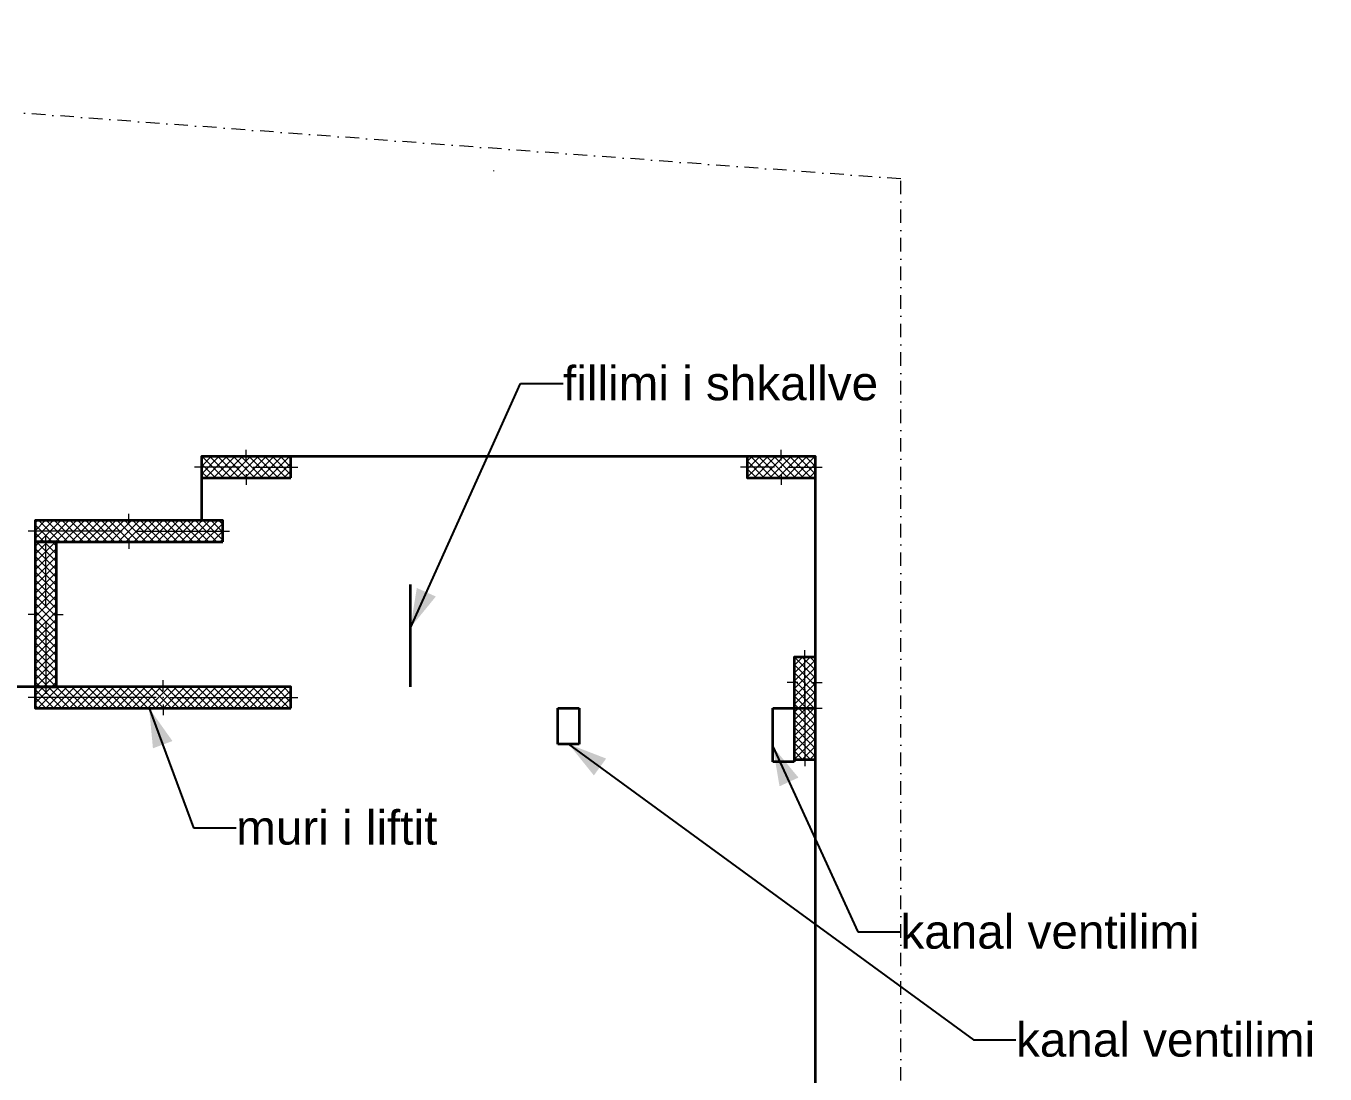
# Model space of a CAD drawing. Header units: millimetres. Extents: x -1862870 to -1833070, y -2748569 to -2679967.
# Drawn here: x -1848303 to -1833070, y -2693377 to -2681089 of the extents above; entities that cross this region are included whole.
import ezdxf

# ---------------------------------------------------------------- set-up
doc = ezdxf.new("R2010")
doc.units = ezdxf.units.MM
doc.header["$MEASUREMENT"] = 0
doc.linetypes.add('Dot & Dashed', pattern=[335.138881, 158.75, -88.194444, 0, -88.194437])
for name, color, linetype, lineweight in [('0_Pen_No__20', 1, 'Continuous', 0), ('2D Drafting - General_Pen_No__101', 252, 'Continuous', 13), ('A - Muret_Pen_No__6', 5, 'Continuous', 35), ('A - Shtyllat_Pen_No__101', 252, 'Continuous', 13), ('A - Shtyllat_Pen_No__22', 8, 'Continuous', 35), ('Annotation - Label_Pen_No__2', 8, 'Continuous', 15), ('Annotation - Label_Pen_No__46', 5, 'Continuous', 25), ('Drawing & Figure_Pen_No__6', 5, 'Continuous', 35)]:
    doc.layers.add(name, color=color, linetype=linetype, lineweight=lineweight)
for name, color, linetype, lineweight, true_color in [('0_Pen_No__61', 7, 'Continuous', 20, 0x6a6a6a), ('2D Drafting - General_Pen_No__161', 7, 'Continuous', 13, 0x6a6a6a), ('Annotation - Label_Pen_No__45', 7, 'Continuous', 25, 0x40a5ff)]:
    doc.layers.add(name, color=color, linetype=linetype, lineweight=lineweight, true_color=true_color)
doc.layers.add('A - Shtyllat', color=7, linetype='Continuous')
doc.styles.add('GENERATED_STYLE_2', font='')
doc.styles.get('GENERATED_STYLE_2').set_extended_font_data('Arial')
doc.dimstyles.new('GENERATED_STYLE__1', dxfattribs={"dimtxt": 0.18, "dimasz": 456, "dimexe": 0.18, "dimexo": 0.0625, "dimgap": 0, "dimtad": 0, "dimtih": 1, "dimtoh": 1, "dimdec": 4, "dimzin": 0, "dimdsep": 46, "dimcen": 0.09, "dimadec": 0, "dimazin": 0, "dimtfac": 1, "dimtdec": 4, "dimtmove": 0, "dimatfit": 3, "dimldrblk": 'ARROWHEAD_5', "dimfxl": 0, "dimtolj": 1, "dimtzin": 0, "dimarcsym": 0})
pattern_1 = [(45, (-3432101.99, -2046631.03), (-45.961939, 45.961939), []), (135, (-3432101.99, -2046631.03), (45.961939, 45.961939), [])]

# ---------------------------------------------------------------- blocks, each defined once
blk = doc.blocks.new('Column_3', base_point=(-1839171, -2688788))
at = {"layer": 'A - Shtyllat_Pen_No__101', "linetype": 'Continuous', "lineweight": 13}
h = blk.add_hatch(dxfattribs=at)
h.set_pattern_fill('Concrete_Block', color=252, style=0, pattern_type=2)
h.set_pattern_definition(pattern_1)
h.paths.add_polyline_path([(-1839296, -2689088), (-1839046, -2689088), (-1839046, -2688488), (-1839296, -2688488)])
at = {"layer": 'A - Shtyllat_Pen_No__101', "color": 252, "linetype": 'Continuous', "lineweight": 13}
for p, q in [((-1839171, -2688708), (-1839171, -2688408)), ((-1839251, -2688788), (-1839376, -2688788)), ((-1839091, -2688788), (-1838966, -2688788)), ((-1839171, -2688868), (-1839171, -2689168))]:
    blk.add_line(p, q, dxfattribs=at)
blk.add_point((-1839171, -2688788), dxfattribs=at)
at = {"layer": 'A - Shtyllat_Pen_No__22', "color": 8, "linetype": 'Continuous', "lineweight": 35, "flags": 128}
blk.add_lwpolyline([(-1839296, -2689088), (-1839046, -2689088), (-1839046, -2688488), (-1839296, -2688488)], close=True, dxfattribs=at)
blk = doc.blocks.new('Column_12', base_point=(-1839446, -2686263))
at = {"layer": 'A - Shtyllat_Pen_No__101', "linetype": 'Continuous', "lineweight": 13}
h = blk.add_hatch(dxfattribs=at)
h.set_pattern_fill('Concrete_Block', color=252, style=0, pattern_type=2)
h.set_pattern_definition(pattern_1)
h.paths.add_polyline_path([(-1839046, -2686388), (-1839046, -2686138), (-1839846, -2686138), (-1839846, -2686388)])
at = {"layer": 'A - Shtyllat_Pen_No__101', "color": 252, "linetype": 'Continuous', "lineweight": 13}
for p, q in [((-1839446, -2686183), (-1839446, -2686058)), ((-1839526, -2686263), (-1839926, -2686263)), ((-1839446, -2686343), (-1839446, -2686468)), ((-1839366, -2686263), (-1838966, -2686263))]:
    blk.add_line(p, q, dxfattribs=at)
blk.add_point((-1839446, -2686263), dxfattribs=at)
at = {"layer": 'A - Shtyllat_Pen_No__22', "color": 8, "linetype": 'Continuous', "lineweight": 35, "flags": 128}
blk.add_lwpolyline([(-1839046, -2686388), (-1839046, -2686138), (-1839846, -2686138), (-1839846, -2686388)], close=True, dxfattribs=at)
blk = doc.blocks.new('Column_13', base_point=(-1846696, -2688963))
at = {"layer": 'A - Shtyllat_Pen_No__101', "linetype": 'Continuous', "lineweight": 13}
h = blk.add_hatch(dxfattribs=at)
h.set_pattern_fill('Concrete_Block', color=252, style=0, pattern_type=2)
h.set_pattern_definition(pattern_1)
h.paths.add_polyline_path([(-1845196, -2689088), (-1845196, -2688838), (-1848196, -2688838), (-1848196, -2689088)])
at = {"layer": 'A - Shtyllat_Pen_No__101', "color": 252, "linetype": 'Continuous', "lineweight": 13}
for p, q in [((-1846696, -2688883), (-1846696, -2688758)), ((-1846776, -2688963), (-1848276, -2688963)), ((-1846616, -2688963), (-1845116, -2688963)), ((-1846696, -2689043), (-1846696, -2689168))]:
    blk.add_line(p, q, dxfattribs=at)
blk.add_point((-1846696, -2688963), dxfattribs=at)
at = {"layer": 'A - Shtyllat_Pen_No__22', "color": 8, "linetype": 'Continuous', "lineweight": 35, "flags": 128}
blk.add_lwpolyline([(-1845196, -2689088), (-1845196, -2688838), (-1848196, -2688838), (-1848196, -2689088)], close=True, dxfattribs=at)
blk = doc.blocks.new('Column_14', base_point=(-1847096, -2687013))
at = {"layer": 'A - Shtyllat_Pen_No__101', "linetype": 'Continuous', "lineweight": 13}
h = blk.add_hatch(dxfattribs=at)
h.set_pattern_fill('Concrete_Block', color=252, style=0, pattern_type=2)
h.set_pattern_definition(pattern_1)
h.paths.add_polyline_path([(-1845996, -2687138), (-1845996, -2686888), (-1848196, -2686888), (-1848196, -2687138)])
at = {"layer": 'A - Shtyllat_Pen_No__101', "color": 252, "linetype": 'Continuous', "lineweight": 13}
for p, q in [((-1847096, -2686933), (-1847096, -2686808)), ((-1847176, -2687013), (-1848276, -2687013)), ((-1847016, -2687013), (-1845916, -2687013)), ((-1847096, -2687093), (-1847096, -2687218))]:
    blk.add_line(p, q, dxfattribs=at)
blk.add_point((-1847096, -2687013), dxfattribs=at)
at = {"layer": 'A - Shtyllat_Pen_No__22', "color": 8, "linetype": 'Continuous', "lineweight": 35, "flags": 128}
blk.add_lwpolyline([(-1845996, -2687138), (-1845996, -2686888), (-1848196, -2686888), (-1848196, -2687138)], close=True, dxfattribs=at)
blk = doc.blocks.new('Column_15', base_point=(-1848071, -2687988))
at = {"layer": 'A - Shtyllat_Pen_No__101', "linetype": 'Continuous', "lineweight": 13}
h = blk.add_hatch(dxfattribs=at)
h.set_pattern_fill('Concrete_Block', color=252, style=0, pattern_type=2)
h.set_pattern_definition(pattern_1)
h.paths.add_polyline_path([(-1847946, -2687138), (-1848196, -2687138), (-1848196, -2688838), (-1847946, -2688838)])
at = {"layer": 'A - Shtyllat_Pen_No__101', "color": 252, "linetype": 'Continuous', "lineweight": 13}
for p, q in [((-1848071, -2687908), (-1848071, -2687058)), ((-1848151, -2687988), (-1848276, -2687988)), ((-1848071, -2688068), (-1848071, -2688918)), ((-1847991, -2687988), (-1847866, -2687988))]:
    blk.add_line(p, q, dxfattribs=at)
blk.add_point((-1848071, -2687988), dxfattribs=at)
at = {"layer": 'A - Shtyllat_Pen_No__22', "color": 8, "linetype": 'Continuous', "lineweight": 35, "flags": 128}
blk.add_lwpolyline([(-1847946, -2687138), (-1848196, -2687138), (-1848196, -2688838), (-1847946, -2688838)], close=True, dxfattribs=at)
blk = doc.blocks.new('Column_16', base_point=(-1845721, -2686263))
at = {"layer": 'A - Shtyllat_Pen_No__101', "linetype": 'Continuous', "lineweight": 13}
h = blk.add_hatch(dxfattribs=at)
h.set_pattern_fill('Concrete_Block', color=252, style=0, pattern_type=2)
h.set_pattern_definition(pattern_1)
h.paths.add_polyline_path([(-1845196, -2686388), (-1845196, -2686138), (-1846246, -2686138), (-1846246, -2686388)])
at = {"layer": 'A - Shtyllat_Pen_No__101', "color": 252, "linetype": 'Continuous', "lineweight": 13}
for p, q in [((-1845721, -2686183), (-1845721, -2686058)), ((-1845801, -2686263), (-1846326, -2686263)), ((-1845721, -2686343), (-1845721, -2686468)), ((-1845641, -2686263), (-1845116, -2686263))]:
    blk.add_line(p, q, dxfattribs=at)
blk.add_point((-1845721, -2686263), dxfattribs=at)
at = {"layer": 'A - Shtyllat_Pen_No__22', "color": 8, "linetype": 'Continuous', "lineweight": 35, "flags": 128}
blk.add_lwpolyline([(-1845196, -2686388), (-1845196, -2686138), (-1846246, -2686138), (-1846246, -2686388)], close=True, dxfattribs=at)
blk = doc.blocks.new('Column_20', base_point=(-1839171, -2689088))
at = {"layer": 'A - Shtyllat_Pen_No__101', "linetype": 'Continuous', "lineweight": 13}
h = blk.add_hatch(dxfattribs=at)
h.set_pattern_fill('Concrete_Block', color=252, style=0, pattern_type=2)
h.set_pattern_definition(pattern_1)
h.paths.add_polyline_path([(-1839296, -2689688), (-1839046, -2689688), (-1839046, -2688488), (-1839296, -2688488)])
at = {"layer": 'A - Shtyllat_Pen_No__101', "color": 252, "linetype": 'Continuous', "lineweight": 13}
for p, q in [((-1839171, -2689008), (-1839171, -2688408)), ((-1839251, -2689088), (-1839376, -2689088)), ((-1839091, -2689088), (-1838966, -2689088)), ((-1839171, -2689168), (-1839171, -2689768))]:
    blk.add_line(p, q, dxfattribs=at)
blk.add_point((-1839171, -2689088), dxfattribs=at)
at = {"layer": 'A - Shtyllat_Pen_No__22', "color": 8, "linetype": 'Continuous', "lineweight": 35, "flags": 128}
blk.add_lwpolyline([(-1839296, -2689688), (-1839046, -2689688), (-1839046, -2688488), (-1839296, -2688488)], close=True, dxfattribs=at)
blk = doc.blocks.new('Column_44', base_point=(-1839171, -2689088))
at = {"layer": 'A - Shtyllat_Pen_No__101', "linetype": 'Continuous', "lineweight": 13}
h = blk.add_hatch(dxfattribs=at)
h.set_pattern_fill('Concrete_Block', color=252, style=0, pattern_type=2)
h.set_pattern_definition(pattern_1)
h.paths.add_polyline_path([(-1839296, -2689688), (-1839046, -2689688), (-1839046, -2688488), (-1839296, -2688488)])
at = {"layer": 'A - Shtyllat_Pen_No__101', "color": 252, "linetype": 'Continuous', "lineweight": 13}
for p, q in [((-1839171, -2689008), (-1839171, -2688408)), ((-1839251, -2689088), (-1839376, -2689088)), ((-1839091, -2689088), (-1838966, -2689088)), ((-1839171, -2689168), (-1839171, -2689768))]:
    blk.add_line(p, q, dxfattribs=at)
blk.add_point((-1839171, -2689088), dxfattribs=at)
at = {"layer": 'A - Shtyllat_Pen_No__22', "color": 8, "linetype": 'Continuous', "lineweight": 35, "flags": 128}
blk.add_lwpolyline([(-1839296, -2689688), (-1839046, -2689688), (-1839046, -2688488), (-1839296, -2688488)], close=True, dxfattribs=at)
blk = doc.blocks.new('Column_45', base_point=(-1839446, -2686263))
at = {"layer": 'A - Shtyllat_Pen_No__101', "linetype": 'Continuous', "lineweight": 13}
h = blk.add_hatch(dxfattribs=at)
h.set_pattern_fill('Concrete_Block', color=252, style=0, pattern_type=2)
h.set_pattern_definition(pattern_1)
h.paths.add_polyline_path([(-1839046, -2686388), (-1839046, -2686138), (-1839846, -2686138), (-1839846, -2686388)])
at = {"layer": 'A - Shtyllat_Pen_No__101', "color": 252, "linetype": 'Continuous', "lineweight": 13}
for p, q in [((-1839446, -2686183), (-1839446, -2686058)), ((-1839526, -2686263), (-1839926, -2686263)), ((-1839446, -2686343), (-1839446, -2686468)), ((-1839366, -2686263), (-1838966, -2686263))]:
    blk.add_line(p, q, dxfattribs=at)
blk.add_point((-1839446, -2686263), dxfattribs=at)
at = {"layer": 'A - Shtyllat_Pen_No__22', "color": 8, "linetype": 'Continuous', "lineweight": 35, "flags": 128}
blk.add_lwpolyline([(-1839046, -2686388), (-1839046, -2686138), (-1839846, -2686138), (-1839846, -2686388)], close=True, dxfattribs=at)
blk = doc.blocks.new('Column_48', base_point=(-1839171, -2688788))
at = {"layer": 'A - Shtyllat_Pen_No__101', "linetype": 'Continuous', "lineweight": 13}
h = blk.add_hatch(dxfattribs=at)
h.set_pattern_fill('Concrete_Block', color=252, style=0, pattern_type=2)
h.set_pattern_definition(pattern_1)
h.paths.add_polyline_path([(-1839296, -2689088), (-1839046, -2689088), (-1839046, -2688488), (-1839296, -2688488)])
at = {"layer": 'A - Shtyllat_Pen_No__101', "color": 252, "linetype": 'Continuous', "lineweight": 13}
for p, q in [((-1839171, -2688708), (-1839171, -2688408)), ((-1839251, -2688788), (-1839376, -2688788)), ((-1839091, -2688788), (-1838966, -2688788)), ((-1839171, -2688868), (-1839171, -2689168))]:
    blk.add_line(p, q, dxfattribs=at)
blk.add_point((-1839171, -2688788), dxfattribs=at)
at = {"layer": 'A - Shtyllat_Pen_No__22', "color": 8, "linetype": 'Continuous', "lineweight": 35, "flags": 128}
blk.add_lwpolyline([(-1839296, -2689088), (-1839046, -2689088), (-1839046, -2688488), (-1839296, -2688488)], close=True, dxfattribs=at)
blk = doc.blocks.new('Column_57', base_point=(-1839446, -2686263))
at = {"layer": 'A - Shtyllat_Pen_No__101', "linetype": 'Continuous', "lineweight": 13}
h = blk.add_hatch(dxfattribs=at)
h.set_pattern_fill('Concrete_Block', color=252, style=0, pattern_type=2)
h.set_pattern_definition(pattern_1)
h.paths.add_polyline_path([(-1839046, -2686388), (-1839046, -2686138), (-1839846, -2686138), (-1839846, -2686388)])
at = {"layer": 'A - Shtyllat_Pen_No__101', "color": 252, "linetype": 'Continuous', "lineweight": 13}
for p, q in [((-1839446, -2686183), (-1839446, -2686058)), ((-1839526, -2686263), (-1839926, -2686263)), ((-1839446, -2686343), (-1839446, -2686468)), ((-1839366, -2686263), (-1838966, -2686263))]:
    blk.add_line(p, q, dxfattribs=at)
blk.add_point((-1839446, -2686263), dxfattribs=at)
at = {"layer": 'A - Shtyllat_Pen_No__22', "color": 8, "linetype": 'Continuous', "lineweight": 35, "flags": 128}
blk.add_lwpolyline([(-1839046, -2686388), (-1839046, -2686138), (-1839846, -2686138), (-1839846, -2686388)], close=True, dxfattribs=at)
blk = doc.blocks.new('Column_59', base_point=(-1846696, -2688963))
at = {"layer": 'A - Shtyllat_Pen_No__101', "linetype": 'Continuous', "lineweight": 13}
h = blk.add_hatch(dxfattribs=at)
h.set_pattern_fill('Concrete_Block', color=252, style=0, pattern_type=2)
h.set_pattern_definition(pattern_1)
h.paths.add_polyline_path([(-1845196, -2689088), (-1845196, -2688838), (-1848196, -2688838), (-1848196, -2689088)])
at = {"layer": 'A - Shtyllat_Pen_No__101', "color": 252, "linetype": 'Continuous', "lineweight": 13}
for p, q in [((-1846696, -2688883), (-1846696, -2688758)), ((-1846776, -2688963), (-1848276, -2688963)), ((-1846616, -2688963), (-1845116, -2688963)), ((-1846696, -2689043), (-1846696, -2689168))]:
    blk.add_line(p, q, dxfattribs=at)
blk.add_point((-1846696, -2688963), dxfattribs=at)
at = {"layer": 'A - Shtyllat_Pen_No__22', "color": 8, "linetype": 'Continuous', "lineweight": 35, "flags": 128}
blk.add_lwpolyline([(-1845196, -2689088), (-1845196, -2688838), (-1848196, -2688838), (-1848196, -2689088)], close=True, dxfattribs=at)
blk = doc.blocks.new('Column_60', base_point=(-1847096, -2687013))
at = {"layer": 'A - Shtyllat_Pen_No__101', "linetype": 'Continuous', "lineweight": 13}
h = blk.add_hatch(dxfattribs=at)
h.set_pattern_fill('Concrete_Block', color=252, style=0, pattern_type=2)
h.set_pattern_definition(pattern_1)
h.paths.add_polyline_path([(-1845996, -2687138), (-1845996, -2686888), (-1848196, -2686888), (-1848196, -2687138)])
at = {"layer": 'A - Shtyllat_Pen_No__101', "color": 252, "linetype": 'Continuous', "lineweight": 13}
for p, q in [((-1847096, -2686933), (-1847096, -2686808)), ((-1847176, -2687013), (-1848276, -2687013)), ((-1847016, -2687013), (-1845916, -2687013)), ((-1847096, -2687093), (-1847096, -2687218))]:
    blk.add_line(p, q, dxfattribs=at)
blk.add_point((-1847096, -2687013), dxfattribs=at)
at = {"layer": 'A - Shtyllat_Pen_No__22', "color": 8, "linetype": 'Continuous', "lineweight": 35, "flags": 128}
blk.add_lwpolyline([(-1845996, -2687138), (-1845996, -2686888), (-1848196, -2686888), (-1848196, -2687138)], close=True, dxfattribs=at)
blk = doc.blocks.new('Column_61', base_point=(-1848071, -2687988))
at = {"layer": 'A - Shtyllat_Pen_No__101', "linetype": 'Continuous', "lineweight": 13}
h = blk.add_hatch(dxfattribs=at)
h.set_pattern_fill('Concrete_Block', color=252, style=0, pattern_type=2)
h.set_pattern_definition(pattern_1)
h.paths.add_polyline_path([(-1847946, -2687138), (-1848196, -2687138), (-1848196, -2688838), (-1847946, -2688838)])
at = {"layer": 'A - Shtyllat_Pen_No__101', "color": 252, "linetype": 'Continuous', "lineweight": 13}
for p, q in [((-1848071, -2687908), (-1848071, -2687058)), ((-1848151, -2687988), (-1848276, -2687988)), ((-1848071, -2688068), (-1848071, -2688918)), ((-1847991, -2687988), (-1847866, -2687988))]:
    blk.add_line(p, q, dxfattribs=at)
blk.add_point((-1848071, -2687988), dxfattribs=at)
at = {"layer": 'A - Shtyllat_Pen_No__22', "color": 8, "linetype": 'Continuous', "lineweight": 35, "flags": 128}
blk.add_lwpolyline([(-1847946, -2687138), (-1848196, -2687138), (-1848196, -2688838), (-1847946, -2688838)], close=True, dxfattribs=at)
blk = doc.blocks.new('Column_62', base_point=(-1845721, -2686263))
at = {"layer": 'A - Shtyllat_Pen_No__101', "linetype": 'Continuous', "lineweight": 13}
h = blk.add_hatch(dxfattribs=at)
h.set_pattern_fill('Concrete_Block', color=252, style=0, pattern_type=2)
h.set_pattern_definition(pattern_1)
h.paths.add_polyline_path([(-1845196, -2686388), (-1845196, -2686138), (-1846246, -2686138), (-1846246, -2686388)])
at = {"layer": 'A - Shtyllat_Pen_No__101', "color": 252, "linetype": 'Continuous', "lineweight": 13}
for p, q in [((-1845721, -2686183), (-1845721, -2686058)), ((-1845801, -2686263), (-1846326, -2686263)), ((-1845721, -2686343), (-1845721, -2686468)), ((-1845641, -2686263), (-1845116, -2686263))]:
    blk.add_line(p, q, dxfattribs=at)
blk.add_point((-1845721, -2686263), dxfattribs=at)
at = {"layer": 'A - Shtyllat_Pen_No__22', "color": 8, "linetype": 'Continuous', "lineweight": 35, "flags": 128}
blk.add_lwpolyline([(-1845196, -2686388), (-1845196, -2686138), (-1846246, -2686138), (-1846246, -2686388)], close=True, dxfattribs=at)
blk = doc.blocks.new('Column_67', base_point=(-1839171, -2689088))
at = {"layer": 'A - Shtyllat_Pen_No__101', "linetype": 'Continuous', "lineweight": 13}
h = blk.add_hatch(dxfattribs=at)
h.set_pattern_fill('Concrete_Block', color=252, style=0, pattern_type=2)
h.set_pattern_definition(pattern_1)
h.paths.add_polyline_path([(-1839296, -2689688), (-1839046, -2689688), (-1839046, -2688488), (-1839296, -2688488)])
at = {"layer": 'A - Shtyllat_Pen_No__101', "color": 252, "linetype": 'Continuous', "lineweight": 13}
for p, q in [((-1839171, -2689008), (-1839171, -2688408)), ((-1839251, -2689088), (-1839376, -2689088)), ((-1839091, -2689088), (-1838966, -2689088)), ((-1839171, -2689168), (-1839171, -2689768))]:
    blk.add_line(p, q, dxfattribs=at)
blk.add_point((-1839171, -2689088), dxfattribs=at)
at = {"layer": 'A - Shtyllat_Pen_No__22', "color": 8, "linetype": 'Continuous', "lineweight": 35, "flags": 128}
blk.add_lwpolyline([(-1839296, -2689688), (-1839046, -2689688), (-1839046, -2688488), (-1839296, -2688488)], close=True, dxfattribs=at)
blk = doc.blocks.new('Column_92', base_point=(-1839171, -2689088))
at = {"layer": 'A - Shtyllat_Pen_No__101', "linetype": 'Continuous', "lineweight": 13}
h = blk.add_hatch(dxfattribs=at)
h.set_pattern_fill('Concrete_Block', color=252, style=0, pattern_type=2)
h.set_pattern_definition(pattern_1)
h.paths.add_polyline_path([(-1839296, -2689688), (-1839046, -2689688), (-1839046, -2688488), (-1839296, -2688488)])
at = {"layer": 'A - Shtyllat_Pen_No__101', "color": 252, "linetype": 'Continuous', "lineweight": 13}
for p, q in [((-1839171, -2689008), (-1839171, -2688408)), ((-1839251, -2689088), (-1839376, -2689088)), ((-1839091, -2689088), (-1838966, -2689088)), ((-1839171, -2689168), (-1839171, -2689768))]:
    blk.add_line(p, q, dxfattribs=at)
blk.add_point((-1839171, -2689088), dxfattribs=at)
at = {"layer": 'A - Shtyllat_Pen_No__22', "color": 8, "linetype": 'Continuous', "lineweight": 35, "flags": 128}
blk.add_lwpolyline([(-1839296, -2689688), (-1839046, -2689688), (-1839046, -2688488), (-1839296, -2688488)], close=True, dxfattribs=at)
blk = doc.blocks.new('Column_93', base_point=(-1839446, -2686263))
at = {"layer": 'A - Shtyllat_Pen_No__101', "linetype": 'Continuous', "lineweight": 13}
h = blk.add_hatch(dxfattribs=at)
h.set_pattern_fill('Concrete_Block', color=252, style=0, pattern_type=2)
h.set_pattern_definition(pattern_1)
h.paths.add_polyline_path([(-1839046, -2686388), (-1839046, -2686138), (-1839846, -2686138), (-1839846, -2686388)])
at = {"layer": 'A - Shtyllat_Pen_No__101', "color": 252, "linetype": 'Continuous', "lineweight": 13}
for p, q in [((-1839446, -2686183), (-1839446, -2686058)), ((-1839526, -2686263), (-1839926, -2686263)), ((-1839446, -2686343), (-1839446, -2686468)), ((-1839366, -2686263), (-1838966, -2686263))]:
    blk.add_line(p, q, dxfattribs=at)
blk.add_point((-1839446, -2686263), dxfattribs=at)
at = {"layer": 'A - Shtyllat_Pen_No__22', "color": 8, "linetype": 'Continuous', "lineweight": 35, "flags": 128}
blk.add_lwpolyline([(-1839046, -2686388), (-1839046, -2686138), (-1839846, -2686138), (-1839846, -2686388)], close=True, dxfattribs=at)
blk = doc.blocks.new('Column_96', base_point=(-1839171, -2688788))
at = {"layer": 'A - Shtyllat_Pen_No__101', "linetype": 'Continuous', "lineweight": 13}
h = blk.add_hatch(dxfattribs=at)
h.set_pattern_fill('Concrete_Block', color=252, style=0, pattern_type=2)
h.set_pattern_definition(pattern_1)
h.paths.add_polyline_path([(-1839296, -2689088), (-1839046, -2689088), (-1839046, -2688488), (-1839296, -2688488)])
at = {"layer": 'A - Shtyllat_Pen_No__101', "color": 252, "linetype": 'Continuous', "lineweight": 13}
for p, q in [((-1839171, -2688708), (-1839171, -2688408)), ((-1839251, -2688788), (-1839376, -2688788)), ((-1839091, -2688788), (-1838966, -2688788)), ((-1839171, -2688868), (-1839171, -2689168))]:
    blk.add_line(p, q, dxfattribs=at)
blk.add_point((-1839171, -2688788), dxfattribs=at)
at = {"layer": 'A - Shtyllat_Pen_No__22', "color": 8, "linetype": 'Continuous', "lineweight": 35, "flags": 128}
blk.add_lwpolyline([(-1839296, -2689088), (-1839046, -2689088), (-1839046, -2688488), (-1839296, -2688488)], close=True, dxfattribs=at)
blk = doc.blocks.new('Column_101', base_point=(-1839446, -2686263))
at = {"layer": 'A - Shtyllat_Pen_No__101', "linetype": 'Continuous', "lineweight": 13}
h = blk.add_hatch(dxfattribs=at)
h.set_pattern_fill('Concrete_Block', color=252, style=0, pattern_type=2)
h.set_pattern_definition(pattern_1)
h.paths.add_polyline_path([(-1839046, -2686388), (-1839046, -2686138), (-1839846, -2686138), (-1839846, -2686388)])
at = {"layer": 'A - Shtyllat_Pen_No__101', "color": 252, "linetype": 'Continuous', "lineweight": 13}
for p, q in [((-1839446, -2686183), (-1839446, -2686058)), ((-1839526, -2686263), (-1839926, -2686263)), ((-1839446, -2686343), (-1839446, -2686468)), ((-1839366, -2686263), (-1838966, -2686263))]:
    blk.add_line(p, q, dxfattribs=at)
blk.add_point((-1839446, -2686263), dxfattribs=at)
at = {"layer": 'A - Shtyllat_Pen_No__22', "color": 8, "linetype": 'Continuous', "lineweight": 35, "flags": 128}
blk.add_lwpolyline([(-1839046, -2686388), (-1839046, -2686138), (-1839846, -2686138), (-1839846, -2686388)], close=True, dxfattribs=at)
blk = doc.blocks.new('Column_102', base_point=(-1846696, -2688963))
at = {"layer": 'A - Shtyllat_Pen_No__101', "linetype": 'Continuous', "lineweight": 13}
h = blk.add_hatch(dxfattribs=at)
h.set_pattern_fill('Concrete_Block', color=252, style=0, pattern_type=2)
h.set_pattern_definition(pattern_1)
h.paths.add_polyline_path([(-1845196, -2689088), (-1845196, -2688838), (-1848196, -2688838), (-1848196, -2689088)])
at = {"layer": 'A - Shtyllat_Pen_No__101', "color": 252, "linetype": 'Continuous', "lineweight": 13}
for p, q in [((-1846696, -2688883), (-1846696, -2688758)), ((-1846776, -2688963), (-1848276, -2688963)), ((-1846616, -2688963), (-1845116, -2688963)), ((-1846696, -2689043), (-1846696, -2689168))]:
    blk.add_line(p, q, dxfattribs=at)
blk.add_point((-1846696, -2688963), dxfattribs=at)
at = {"layer": 'A - Shtyllat_Pen_No__22', "color": 8, "linetype": 'Continuous', "lineweight": 35, "flags": 128}
blk.add_lwpolyline([(-1845196, -2689088), (-1845196, -2688838), (-1848196, -2688838), (-1848196, -2689088)], close=True, dxfattribs=at)
blk = doc.blocks.new('Column_103', base_point=(-1847096, -2687013))
at = {"layer": 'A - Shtyllat_Pen_No__101', "linetype": 'Continuous', "lineweight": 13}
h = blk.add_hatch(dxfattribs=at)
h.set_pattern_fill('Concrete_Block', color=252, style=0, pattern_type=2)
h.set_pattern_definition(pattern_1)
h.paths.add_polyline_path([(-1845996, -2687138), (-1845996, -2686888), (-1848196, -2686888), (-1848196, -2687138)])
at = {"layer": 'A - Shtyllat_Pen_No__101', "color": 252, "linetype": 'Continuous', "lineweight": 13}
for p, q in [((-1847096, -2686933), (-1847096, -2686808)), ((-1847176, -2687013), (-1848276, -2687013)), ((-1847016, -2687013), (-1845916, -2687013)), ((-1847096, -2687093), (-1847096, -2687218))]:
    blk.add_line(p, q, dxfattribs=at)
blk.add_point((-1847096, -2687013), dxfattribs=at)
at = {"layer": 'A - Shtyllat_Pen_No__22', "color": 8, "linetype": 'Continuous', "lineweight": 35, "flags": 128}
blk.add_lwpolyline([(-1845996, -2687138), (-1845996, -2686888), (-1848196, -2686888), (-1848196, -2687138)], close=True, dxfattribs=at)
blk = doc.blocks.new('Column_104', base_point=(-1848071, -2687988))
at = {"layer": 'A - Shtyllat_Pen_No__101', "linetype": 'Continuous', "lineweight": 13}
h = blk.add_hatch(dxfattribs=at)
h.set_pattern_fill('Concrete_Block', color=252, style=0, pattern_type=2)
h.set_pattern_definition(pattern_1)
h.paths.add_polyline_path([(-1847946, -2687138), (-1848196, -2687138), (-1848196, -2688838), (-1847946, -2688838)])
at = {"layer": 'A - Shtyllat_Pen_No__101', "color": 252, "linetype": 'Continuous', "lineweight": 13}
for p, q in [((-1848071, -2687908), (-1848071, -2687058)), ((-1848151, -2687988), (-1848276, -2687988)), ((-1848071, -2688068), (-1848071, -2688918)), ((-1847991, -2687988), (-1847866, -2687988))]:
    blk.add_line(p, q, dxfattribs=at)
blk.add_point((-1848071, -2687988), dxfattribs=at)
at = {"layer": 'A - Shtyllat_Pen_No__22', "color": 8, "linetype": 'Continuous', "lineweight": 35, "flags": 128}
blk.add_lwpolyline([(-1847946, -2687138), (-1848196, -2687138), (-1848196, -2688838), (-1847946, -2688838)], close=True, dxfattribs=at)
blk = doc.blocks.new('Column_105', base_point=(-1845721, -2686263))
at = {"layer": 'A - Shtyllat_Pen_No__101', "linetype": 'Continuous', "lineweight": 13}
h = blk.add_hatch(dxfattribs=at)
h.set_pattern_fill('Concrete_Block', color=252, style=0, pattern_type=2)
h.set_pattern_definition(pattern_1)
h.paths.add_polyline_path([(-1845196, -2686388), (-1845196, -2686138), (-1846246, -2686138), (-1846246, -2686388)])
at = {"layer": 'A - Shtyllat_Pen_No__101', "color": 252, "linetype": 'Continuous', "lineweight": 13}
for p, q in [((-1845721, -2686183), (-1845721, -2686058)), ((-1845801, -2686263), (-1846326, -2686263)), ((-1845721, -2686343), (-1845721, -2686468)), ((-1845641, -2686263), (-1845116, -2686263))]:
    blk.add_line(p, q, dxfattribs=at)
blk.add_point((-1845721, -2686263), dxfattribs=at)
at = {"layer": 'A - Shtyllat_Pen_No__22', "color": 8, "linetype": 'Continuous', "lineweight": 35, "flags": 128}
blk.add_lwpolyline([(-1845196, -2686388), (-1845196, -2686138), (-1846246, -2686138), (-1846246, -2686388)], close=True, dxfattribs=at)
blk = doc.blocks.new('Column_110', base_point=(-1839171, -2689088))
at = {"layer": 'A - Shtyllat_Pen_No__101', "linetype": 'Continuous', "lineweight": 13}
h = blk.add_hatch(dxfattribs=at)
h.set_pattern_fill('Concrete_Block', color=252, style=0, pattern_type=2)
h.set_pattern_definition(pattern_1)
h.paths.add_polyline_path([(-1839296, -2689688), (-1839046, -2689688), (-1839046, -2688488), (-1839296, -2688488)])
at = {"layer": 'A - Shtyllat_Pen_No__101', "color": 252, "linetype": 'Continuous', "lineweight": 13}
for p, q in [((-1839171, -2689008), (-1839171, -2688408)), ((-1839251, -2689088), (-1839376, -2689088)), ((-1839091, -2689088), (-1838966, -2689088)), ((-1839171, -2689168), (-1839171, -2689768))]:
    blk.add_line(p, q, dxfattribs=at)
blk.add_point((-1839171, -2689088), dxfattribs=at)
at = {"layer": 'A - Shtyllat_Pen_No__22', "color": 8, "linetype": 'Continuous', "lineweight": 35, "flags": 128}
blk.add_lwpolyline([(-1839296, -2689688), (-1839046, -2689688), (-1839046, -2688488), (-1839296, -2688488)], close=True, dxfattribs=at)
blk = doc.blocks.new('Column_127', base_point=(-1839171, -2689088))
at = {"layer": 'A - Shtyllat_Pen_No__101', "linetype": 'Continuous', "lineweight": 13}
h = blk.add_hatch(dxfattribs=at)
h.set_pattern_fill('Concrete_Block', color=252, style=0, pattern_type=2)
h.set_pattern_definition(pattern_1)
h.paths.add_polyline_path([(-1839296, -2689688), (-1839046, -2689688), (-1839046, -2688488), (-1839296, -2688488)])
at = {"layer": 'A - Shtyllat_Pen_No__101', "color": 252, "linetype": 'Continuous', "lineweight": 13}
for p, q in [((-1839171, -2689008), (-1839171, -2688408)), ((-1839251, -2689088), (-1839376, -2689088)), ((-1839091, -2689088), (-1838966, -2689088)), ((-1839171, -2689168), (-1839171, -2689768))]:
    blk.add_line(p, q, dxfattribs=at)
blk.add_point((-1839171, -2689088), dxfattribs=at)
at = {"layer": 'A - Shtyllat_Pen_No__22', "color": 8, "linetype": 'Continuous', "lineweight": 35, "flags": 128}
blk.add_lwpolyline([(-1839296, -2689688), (-1839046, -2689688), (-1839046, -2688488), (-1839296, -2688488)], close=True, dxfattribs=at)
blk = doc.blocks.new('Column_128', base_point=(-1839446, -2686263))
at = {"layer": 'A - Shtyllat_Pen_No__101', "linetype": 'Continuous', "lineweight": 13}
h = blk.add_hatch(dxfattribs=at)
h.set_pattern_fill('Concrete_Block', color=252, style=0, pattern_type=2)
h.set_pattern_definition(pattern_1)
h.paths.add_polyline_path([(-1839046, -2686388), (-1839046, -2686138), (-1839846, -2686138), (-1839846, -2686388)])
at = {"layer": 'A - Shtyllat_Pen_No__101', "color": 252, "linetype": 'Continuous', "lineweight": 13}
for p, q in [((-1839446, -2686183), (-1839446, -2686058)), ((-1839526, -2686263), (-1839926, -2686263)), ((-1839446, -2686343), (-1839446, -2686468)), ((-1839366, -2686263), (-1838966, -2686263))]:
    blk.add_line(p, q, dxfattribs=at)
blk.add_point((-1839446, -2686263), dxfattribs=at)
at = {"layer": 'A - Shtyllat_Pen_No__22', "color": 8, "linetype": 'Continuous', "lineweight": 35, "flags": 128}
blk.add_lwpolyline([(-1839046, -2686388), (-1839046, -2686138), (-1839846, -2686138), (-1839846, -2686388)], close=True, dxfattribs=at)
blk = doc.blocks.new('Column_130', base_point=(-1846696, -2688963))
at = {"layer": 'A - Shtyllat_Pen_No__101', "linetype": 'Continuous', "lineweight": 13}
h = blk.add_hatch(dxfattribs=at)
h.set_pattern_fill('Concrete_Block', color=252, style=0, pattern_type=2)
h.set_pattern_definition(pattern_1)
h.paths.add_polyline_path([(-1845196, -2689088), (-1845196, -2688838), (-1848196, -2688838), (-1848196, -2689088)])
at = {"layer": 'A - Shtyllat_Pen_No__101', "color": 252, "linetype": 'Continuous', "lineweight": 13}
for p, q in [((-1846696, -2688883), (-1846696, -2688758)), ((-1846776, -2688963), (-1848276, -2688963)), ((-1846616, -2688963), (-1845116, -2688963)), ((-1846696, -2689043), (-1846696, -2689168))]:
    blk.add_line(p, q, dxfattribs=at)
blk.add_point((-1846696, -2688963), dxfattribs=at)
at = {"layer": 'A - Shtyllat_Pen_No__22', "color": 8, "linetype": 'Continuous', "lineweight": 35, "flags": 128}
blk.add_lwpolyline([(-1845196, -2689088), (-1845196, -2688838), (-1848196, -2688838), (-1848196, -2689088)], close=True, dxfattribs=at)
blk = doc.blocks.new('Column_131', base_point=(-1847096, -2687013))
at = {"layer": 'A - Shtyllat_Pen_No__101', "linetype": 'Continuous', "lineweight": 13}
h = blk.add_hatch(dxfattribs=at)
h.set_pattern_fill('Concrete_Block', color=252, style=0, pattern_type=2)
h.set_pattern_definition(pattern_1)
h.paths.add_polyline_path([(-1845996, -2687138), (-1845996, -2686888), (-1848196, -2686888), (-1848196, -2687138)])
at = {"layer": 'A - Shtyllat_Pen_No__101', "color": 252, "linetype": 'Continuous', "lineweight": 13}
for p, q in [((-1847096, -2686933), (-1847096, -2686808)), ((-1847176, -2687013), (-1848276, -2687013)), ((-1847016, -2687013), (-1845916, -2687013)), ((-1847096, -2687093), (-1847096, -2687218))]:
    blk.add_line(p, q, dxfattribs=at)
blk.add_point((-1847096, -2687013), dxfattribs=at)
at = {"layer": 'A - Shtyllat_Pen_No__22', "color": 8, "linetype": 'Continuous', "lineweight": 35, "flags": 128}
blk.add_lwpolyline([(-1845996, -2687138), (-1845996, -2686888), (-1848196, -2686888), (-1848196, -2687138)], close=True, dxfattribs=at)
blk = doc.blocks.new('Column_132', base_point=(-1848071, -2687988))
at = {"layer": 'A - Shtyllat_Pen_No__101', "linetype": 'Continuous', "lineweight": 13}
h = blk.add_hatch(dxfattribs=at)
h.set_pattern_fill('Concrete_Block', color=252, style=0, pattern_type=2)
h.set_pattern_definition(pattern_1)
h.paths.add_polyline_path([(-1847946, -2687138), (-1848196, -2687138), (-1848196, -2688838), (-1847946, -2688838)])
at = {"layer": 'A - Shtyllat_Pen_No__101', "color": 252, "linetype": 'Continuous', "lineweight": 13}
for p, q in [((-1848071, -2687908), (-1848071, -2687058)), ((-1848151, -2687988), (-1848276, -2687988)), ((-1848071, -2688068), (-1848071, -2688918)), ((-1847991, -2687988), (-1847866, -2687988))]:
    blk.add_line(p, q, dxfattribs=at)
blk.add_point((-1848071, -2687988), dxfattribs=at)
at = {"layer": 'A - Shtyllat_Pen_No__22', "color": 8, "linetype": 'Continuous', "lineweight": 35, "flags": 128}
blk.add_lwpolyline([(-1847946, -2687138), (-1848196, -2687138), (-1848196, -2688838), (-1847946, -2688838)], close=True, dxfattribs=at)
blk = doc.blocks.new('ARROWHEAD_5')
at = {"linetype": 'Continuous', "lineweight": 0}
blk.add_hatch(color=0, dxfattribs=at).paths.add_polyline_path([(-1, 0.2679), (0, 0), (-1, -0.2679)])
at = {"color": 0, "linetype": 'Continuous', "lineweight": 0}
blk.add_line((0, 0), (-1, 0), dxfattribs=at)

msp = doc.modelspace()

# ---------------------------------------------------------------- linework, layer by layer
at = {"layer": '0_Pen_No__20', "color": 1, "linetype": 'Dot & Dashed', "lineweight": 0}
msp.add_lwpolyline([(-1859505, -2748569), (-1838046, -2745752), (-1838046, -2682881), (-1861990, -2681089), (-1861707, -2694855), (-1861255, -2720719), (-1860079, -2739444)], close=True, dxfattribs=at)
at = {"layer": '0_Pen_No__61', "color": 251, "linetype": 'Continuous', "lineweight": 20, "true_color": 0x6a6a6a}
for p, q in [((-1846246, -2686888), (-1846246, -2686138)), ((-1846246, -2686138), (-1839046, -2686138)), ((-1839046, -2686138), (-1839046, -2723016)), ((-1848196, -2688838), (-1848196, -2686888)), ((-1848196, -2686888), (-1846246, -2686888)), ((-1858710, -2688838), (-1848196, -2688838))]:
    msp.add_line(p, q, dxfattribs=at)
at = {"layer": '2D Drafting - General_Pen_No__101', "color": 252, "linetype": 'Continuous', "lineweight": 13}
msp.add_line((-1842819, -2682789), (-1842819, -2682785), dxfattribs=at)
at = {"layer": '2D Drafting - General_Pen_No__161', "color": 251, "linetype": 'Continuous', "lineweight": 13, "true_color": 0x6a6a6a}
msp.add_line((-1845996, -2686892), (-1846246, -2686892), dxfattribs=at)
at = {"layer": 'A - Muret_Pen_No__6', "color": 5, "linetype": 'Continuous', "lineweight": 35}
msp.add_lwpolyline([(-1839046, -2714761), (-1839046, -2686138), (-1846246, -2686138), (-1846246, -2686892), (-1848196, -2686888), (-1848196, -2688838), (-1858710, -2688838), (-1858710, -2714761)], dxfattribs=at)
at = {"layer": 'Drawing & Figure_Pen_No__6', "color": 5, "linetype": 'Continuous', "lineweight": 35}
for p, q in [((-1843796, -2688838), (-1843796, -2687638)), ((-1842065, -2689088), (-1841815, -2689088)), ((-1842065, -2689508), (-1842065, -2689088)), ((-1841815, -2689088), (-1841815, -2689508)), ((-1839546, -2689088), (-1839296, -2689088)), ((-1839546, -2689716), (-1839546, -2689088)), ((-1839296, -2689088), (-1839296, -2689716)), ((-1841815, -2689508), (-1842065, -2689508)), ((-1839296, -2689716), (-1839546, -2689716))]:
    msp.add_line(p, q, dxfattribs=at)

# ---------------------------------------------------------------- block references
at = {"layer": 'A - Shtyllat', "color": 8, "lineweight": 35}
for name, p in [('Column_16', (-1845721, -2686263)), ('Column_62', (-1845721, -2686263)), ('Column_105', (-1845721, -2686263)), ('Column_12', (-1839446, -2686263)), ('Column_45', (-1839446, -2686263)), ('Column_57', (-1839446, -2686263)), ('Column_93', (-1839446, -2686263)), ('Column_101', (-1839446, -2686263)), ('Column_128', (-1839446, -2686263)), ('Column_14', (-1847096, -2687013)), ('Column_60', (-1847096, -2687013)), ('Column_103', (-1847096, -2687013)), ('Column_131', (-1847096, -2687013)), ('Column_15', (-1848071, -2687988)), ('Column_61', (-1848071, -2687988)), ('Column_104', (-1848071, -2687988)), ('Column_132', (-1848071, -2687988)), ('Column_3', (-1839171, -2688788)), ('Column_20', (-1839171, -2689088)), ('Column_44', (-1839171, -2689088)), ('Column_48', (-1839171, -2688788)), ('Column_67', (-1839171, -2689088)), ('Column_92', (-1839171, -2689088)), ('Column_96', (-1839171, -2688788)), ('Column_110', (-1839171, -2689088)), ('Column_127', (-1839171, -2689088)), ('Column_13', (-1846696, -2688963)), ('Column_59', (-1846696, -2688963)), ('Column_102', (-1846696, -2688963)), ('Column_130', (-1846696, -2688963))]:
    msp.add_blockref(name, p, dxfattribs=at)

# ---------------------------------------------------------------- texts
at = {"layer": 'Annotation - Label_Pen_No__2', "color": 8, "linetype": 'Continuous', "lineweight": 15, "insert": (-1845838, -2690490), "char_height": 400, "attachment_point": 4, "style": 'GENERATED_STYLE_2'}
msp.add_mtext('\\A1;{\\pql;\\fArial|b0|i0|c0|p34;muri i liftit}', dxfattribs=at)
at = {"layer": 'Annotation - Label_Pen_No__46', "color": 5, "linetype": 'Continuous', "lineweight": 25, "char_height": 400, "attachment_point": 4, "style": 'GENERATED_STYLE_2'}
for s, insert in [('\\A1;{\\pql;\\fArial|b0|i0|c0|p34;fillimi i shkallve }', (-1842005, -2685280)), ('\\A1;{\\pql;\\fArial|b0|i0|c0|p34;kanal ventilimi\\fArial|b0|i0|c0|p34; }', (-1838049, -2691710)), ('\\A1;{\\pql;\\fArial|b0|i0|c0|p34;kanal ventilimi\\fArial|b0|i0|c0|p34; }', (-1836694, -2692976))]:
    msp.add_mtext(s, dxfattribs=dict(at, insert=insert))

# ---------------------------------------------------------------- leaders
at = {"layer": 'Annotation - Label_Pen_No__2', "color": 8, "linetype": 'Continuous', "lineweight": 15, "annotation_type": 0, "has_hookline": 1, "hookline_direction": 0, "text_width": 2317}
msp.add_leader([(-1846859, -2689088), (-1846338, -2690490), (-1845838, -2690490)], dimstyle='GENERATED_STYLE__1', dxfattribs=at)
at = {"layer": 'Annotation - Label_Pen_No__45', "color": 161, "linetype": 'Continuous', "lineweight": 25, "true_color": 0x40a5ff, "annotation_type": 0, "has_hookline": 1, "hookline_direction": 0}
for points, text_width in [([(-1843796, -2688144), (-1842505, -2685280), (-1842005, -2685280)], 3663), ([(-1841940, -2689508), (-1837194, -2692976), (-1836694, -2692976)], 3624), ([(-1839546, -2689538), (-1838549, -2691710), (-1838049, -2691710)], 3624)]:
    msp.add_leader(points, dimstyle='GENERATED_STYLE__1', dxfattribs=dict(at, text_width=text_width))

doc.saveas('drawing.dxf')
